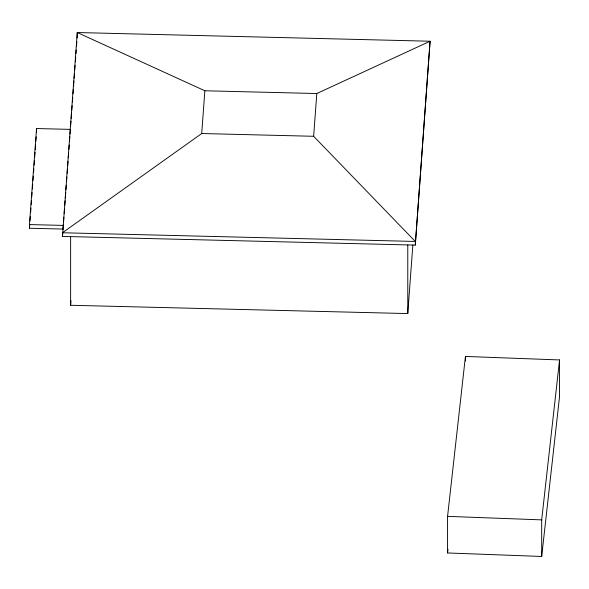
<?xml version="1.0" encoding="UTF-8"?>
<svg xmlns="http://www.w3.org/2000/svg" width="589" height="589" viewBox="0 0 589 589"><rect width="100%" height="100%" fill="white"/><g stroke="black" fill="none" stroke-linecap="round" stroke-linejoin="round"><path stroke-width="0.88" d="M63.2 229.069L29.45 228.237L29.45 224.578L36.547 128.549L70.305 129.381M29.45 228.237L29.722 224.578M29.987 220.919L30.326 216.347M30.599 212.688L30.937 208.116M31.21 204.457L31.482 200.805M31.747 197.146L32.086 192.574M32.358 188.914L32.697 184.342M32.969 180.683L33.301 176.111M33.573 172.452L33.845 168.793M34.118 165.134L34.456 160.561M34.722 156.902L35.06 152.33M35.266 149.584L35.605 145.012M35.87 141.353L36.209 136.781M62.463 236.417L77.262 32.535L430.08 41.23L415.282 245.112L62.463 236.417L62.728 232.758M63.001 229.106L63.34 224.534M63.546 221.788L63.877 217.216M64.149 213.564L64.488 208.992M64.761 205.333L65.099 200.761M65.298 198.022L65.703 192.529M65.909 189.791L66.248 185.218M66.52 181.559L66.851 176.987M67.124 173.335L67.463 168.763M67.669 166.017L68.007 161.445M68.272 157.793L68.611 153.221M68.884 149.562L69.222 144.99M69.487 141.338L69.826 136.766M70.032 134.02L70.371 129.447M70.643 125.796L70.975 121.224M71.181 118.477L71.586 112.992M71.792 110.253L72.13 105.681M72.395 102.022L72.734 97.45M73.007 93.791L73.345 89.219M73.544 86.48L73.949 80.995M74.155 78.249L74.494 73.677M74.766 70.025L75.097 65.453M75.37 61.793L75.709 57.221M75.981 53.562L76.253 49.91M76.518 46.251L76.857 41.679M77.13 38.02L77.262 32.535L204.862 90.772L316.801 93.533L430.08 41.23L415.282 245.112M412.852 244.972L407.779 313.576L70.628 305.271L70.967 300.699M201.703 133.526L313.642 136.287L415.282 241.453L62.463 232.758L201.703 133.526L204.862 90.772M313.642 136.287L316.801 93.533M447.574 516.369L465.435 356.441L559.55 359.945L559.55 396.537L541.689 556.465L447.574 552.961L447.574 516.369L541.689 519.873L559.55 359.945M447.574 552.961L447.986 549.309M29.45 224.578L63.2 225.41M541.689 519.873L541.689 556.465M465.435 356.441L465.435 361.013M407.779 244.972L407.779 313.576M70.628 236.66L70.628 305.271M36.547 128.549L36.547 132.208"/></g></svg>
